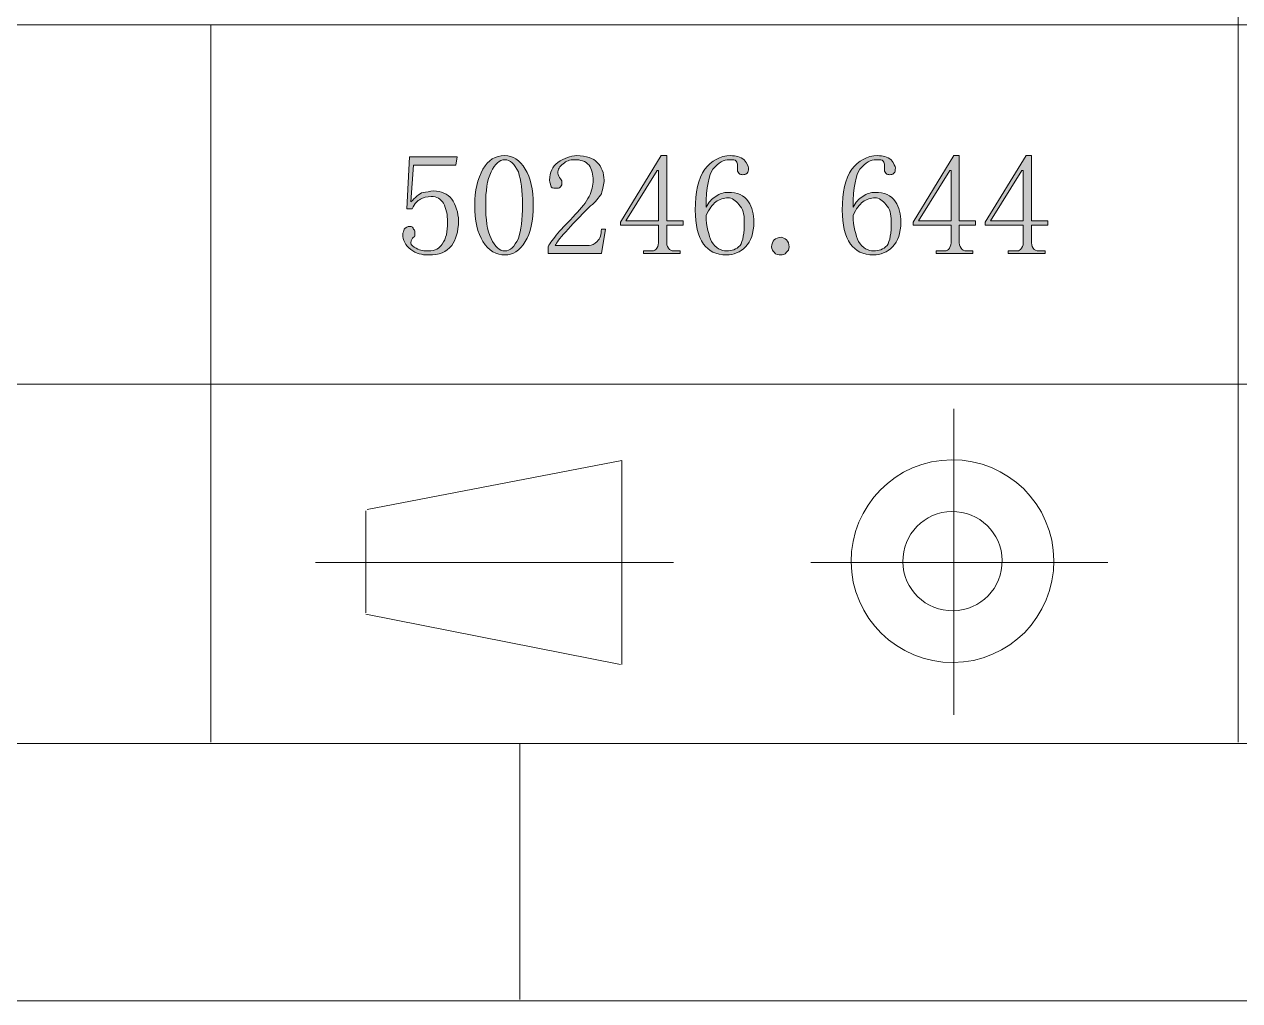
# Model space of a CAD drawing. Header units: millimetres. Extents: x 0 to 297, y 0 to 208.
# Drawn here: x 250.04 to 267.16, y 0.1 to 13.85 of the extents above; entities that cross this region are included whole.
import ezdxf

# ---------------------------------------------------------------- set-up
doc = ezdxf.new("R2010")
doc.units = ezdxf.units.MM

msp = doc.modelspace()

# ---------------------------------------------------------------- hatches: boundary and pattern name
h = msp.add_hatch(color=7)
edge = h.paths.add_edge_path(flags=0)
edge.add_spline(control_points=[(255.810808, 11.499796), (255.906411, 11.499796), (256.002367, 11.461343), (256.059869, 11.38479), (256.117372, 11.307885), (256.155472, 11.192879), (256.155472, 11.077874), (256.155472, 10.924768), (256.117372, 10.809763), (256.059869, 10.732857), (255.982964, 10.637254), (255.887361, 10.598801), (255.733903, 10.598801), (255.6383, 10.598801), (255.561394, 10.617851), (255.484842, 10.675354), (255.408289, 10.732857), (255.369836, 10.809763), (255.369836, 10.886315), (255.369836, 10.905365), (255.388886, 10.943818), (255.388886, 10.962868), (255.408289, 10.982271), (255.446389, 11.001321), (255.465792, 11.001321), (255.503892, 11.001321), (255.523294, 10.982271), (255.523294, 10.962868), (255.542344, 10.943818), (255.542344, 10.924768), (255.542344, 10.905365), (255.542344, 10.886315), (255.542344, 10.847863), (255.523294, 10.847863), (255.503892, 10.828813), (255.484842, 10.809763), (255.484842, 10.77131), (255.484842, 10.732857), (255.523294, 10.713807), (255.561394, 10.694757), (255.618897, 10.656304), (255.6764, 10.656304), (255.733903, 10.656304), (255.829858, 10.656304), (255.887361, 10.694757), (255.925461, 10.75226), (255.982964, 10.828813), (256.002367, 10.924768), (256.002367, 11.058824), (256.002367, 11.173829), (255.982964, 11.250382), (255.944864, 11.327288), (255.906411, 11.38479), (255.848908, 11.42289), (255.772356, 11.42289), (255.714853, 11.42289), (255.65735, 11.40384), (255.618897, 11.38479), (255.580797, 11.365388), (255.542344, 11.327288), (255.503892, 11.250382), (255.503892, 11.250382), (255.427339, 11.250382), (255.427339, 11.250382), (255.427339, 11.250382), (255.465792, 11.978868), (255.465792, 11.978868), (255.465792, 11.978868), (256.136422, 11.978868), (256.136422, 11.978868), (256.136422, 11.978868), (256.117372, 11.863863), (256.117372, 11.863863), (256.117372, 11.863863), (255.523294, 11.863863), (255.523294, 11.863863), (255.523294, 11.863863), (255.484842, 11.346338), (255.484842, 11.346338), (255.542344, 11.40384), (255.599847, 11.461343), (255.65735, 11.480393), (255.695803, 11.480393), (255.753306, 11.499796), (255.810808, 11.499796), (255.810808, 11.499796), (255.810808, 11.499796), (255.810808, 11.499796), (255.810808, 11.499796), (255.810808, 11.499796), (255.810808, 11.499796)], knot_values=[0, 0, 0, 0, 1, 1, 1, 2, 2, 2, 3, 3, 3, 4, 4, 4, 5, 5, 5, 6, 6, 6, 7, 7, 7, 8, 8, 8, 9, 9, 9, 10, 10, 10, 11, 11, 11, 12, 12, 12, 13, 13, 13, 14, 14, 14, 15, 15, 15, 16, 16, 16, 17, 17, 17, 18, 18, 18, 19, 19, 19, 20, 20, 20, 21, 21, 21, 22, 22, 22, 23, 23, 23, 24, 24, 24, 25, 25, 25, 26, 26, 26, 27, 27, 27, 28, 28, 28, 29, 29, 29, 30, 30, 30, 30], degree=3, periodic=1)
edge = h.paths.add_edge_path(flags=0)
edge.add_spline(control_points=[(256.807406, 11.940415), (256.7305, 11.940415), (256.672997, 11.882913), (256.615494, 11.767907), (256.557992, 11.652901), (256.538942, 11.499796), (256.538942, 11.307885), (256.538942, 11.097276), (256.557992, 10.943818), (256.615494, 10.828813), (256.672997, 10.713807), (256.7305, 10.656304), (256.807406, 10.656304), (256.883958, 10.656304), (256.941461, 10.713807), (256.998964, 10.828813), (257.037064, 10.943818), (257.056467, 11.097276), (257.056467, 11.307885), (257.056467, 11.499796), (257.037064, 11.652901), (256.998964, 11.767907), (256.941461, 11.882913), (256.883958, 11.940415), (256.807406, 11.940415), (256.807406, 11.940415), (256.807406, 11.940415), (256.807406, 11.940415), (256.807406, 11.940415), (256.807406, 11.940415), (256.807406, 11.940415)], knot_values=[0, 0, 0, 0, 1, 1, 1, 2, 2, 2, 3, 3, 3, 4, 4, 4, 5, 5, 5, 6, 6, 6, 7, 7, 7, 8, 8, 8, 9, 9, 9, 10, 10, 10, 10], degree=3, periodic=1)
edge = h.paths.add_edge_path(flags=0)
edge.add_spline(control_points=[(256.807406, 10.598801), (256.6924, 10.598801), (256.577394, 10.656304), (256.500489, 10.79036), (256.423936, 10.905365), (256.385483, 11.077874), (256.385483, 11.307885), (256.385483, 11.499796), (256.423936, 11.671951), (256.500489, 11.80636), (256.577394, 11.940415), (256.672997, 11.997918), (256.807406, 11.997918), (256.922411, 11.997918), (257.018014, 11.940415), (257.094567, 11.80636), (257.171472, 11.691354), (257.209572, 11.518846), (257.209572, 11.307885), (257.209572, 11.077874), (257.171472, 10.905365), (257.094567, 10.79036), (257.018014, 10.656304), (256.922411, 10.598801), (256.807406, 10.598801), (256.807406, 10.598801), (256.807406, 10.598801), (256.807406, 10.598801), (256.807406, 10.598801), (256.807406, 10.598801), (256.807406, 10.598801)], knot_values=[0, 0, 0, 0, 1, 1, 1, 2, 2, 2, 3, 3, 3, 4, 4, 4, 5, 5, 5, 6, 6, 6, 7, 7, 7, 8, 8, 8, 9, 9, 9, 10, 10, 10, 10], degree=3, periodic=1)
edge = h.paths.add_edge_path(flags=0)
edge.add_spline(control_points=[(258.053064, 11.652901), (258.053064, 11.729454), (258.034014, 11.80636), (257.995561, 11.863863), (257.938058, 11.921365), (257.880556, 11.940415), (257.7846, 11.940415), (257.727097, 11.940415), (257.669594, 11.921365), (257.631494, 11.882913), (257.573992, 11.84446), (257.554589, 11.80636), (257.554589, 11.748857), (257.554589, 11.729454), (257.573992, 11.691354), (257.593042, 11.671951), (257.612092, 11.652901), (257.612092, 11.633851), (257.612092, 11.614449), (257.612092, 11.595399), (257.612092, 11.576349), (257.593042, 11.556946), (257.573992, 11.537896), (257.554589, 11.537896), (257.535539, 11.537896), (257.516489, 11.537896), (257.478036, 11.537896), (257.458986, 11.556946), (257.458986, 11.576349), (257.439583, 11.614449), (257.439583, 11.652901), (257.439583, 11.767907), (257.478036, 11.84446), (257.554589, 11.901963), (257.650544, 11.959465), (257.727097, 11.997918), (257.823053, 11.997918), (257.957108, 11.997918), (258.053064, 11.959465), (258.110567, 11.901963), (258.168069, 11.84446), (258.206169, 11.748857), (258.206169, 11.652901), (258.206169, 11.595399), (258.187119, 11.537896), (258.168069, 11.461343), (258.129617, 11.40384), (258.091164, 11.346338), (258.014611, 11.288835), (257.861506, 11.135376), (257.7465, 11.020371), (257.669594, 10.924768), (257.573992, 10.828813), (257.535539, 10.77131), (257.516489, 10.732857), (257.516489, 10.732857), (257.995561, 10.732857), (257.995561, 10.732857), (258.034014, 10.732857), (258.072114, 10.75226), (258.110567, 10.79036), (258.148667, 10.828813), (258.168069, 10.886315), (258.168069, 10.962868), (258.168069, 10.962868), (258.225572, 10.962868), (258.225572, 10.962868), (258.225572, 10.962868), (258.168069, 10.617851), (258.168069, 10.617851), (258.168069, 10.617851), (257.420533, 10.617851), (257.420533, 10.617851), (257.420533, 10.617851), (257.420533, 10.713807), (257.420533, 10.713807), (257.439583, 10.77131), (257.497086, 10.828813), (257.554589, 10.905365), (257.612092, 10.982271), (257.708047, 11.058824), (257.804003, 11.173829), (257.880556, 11.250382), (257.957108, 11.346338), (257.995561, 11.42289), (258.034014, 11.499796), (258.053064, 11.576349), (258.053064, 11.652901), (258.053064, 11.652901), (258.053064, 11.652901), (258.053064, 11.652901), (258.053064, 11.652901), (258.053064, 11.652901), (258.053064, 11.652901)], knot_values=[0, 0, 0, 0, 1, 1, 1, 2, 2, 2, 3, 3, 3, 4, 4, 4, 5, 5, 5, 6, 6, 6, 7, 7, 7, 8, 8, 8, 9, 9, 9, 10, 10, 10, 11, 11, 11, 12, 12, 12, 13, 13, 13, 14, 14, 14, 15, 15, 15, 16, 16, 16, 17, 17, 17, 18, 18, 18, 19, 19, 19, 20, 20, 20, 21, 21, 21, 22, 22, 22, 23, 23, 23, 24, 24, 24, 25, 25, 25, 26, 26, 26, 27, 27, 27, 28, 28, 28, 29, 29, 29, 30, 30, 30, 31, 31, 31, 31], degree=3, periodic=1)
edge = h.paths.add_edge_path(flags=0)
edge.add_spline(control_points=[(259.087761, 10.77131), (259.087761, 10.732857), (259.107164, 10.694757), (259.126214, 10.675354), (259.145264, 10.656304), (259.183717, 10.656304), (259.222169, 10.656304), (259.222169, 10.656304), (259.279672, 10.656304), (259.279672, 10.656304), (259.279672, 10.656304), (259.279672, 10.617851), (259.279672, 10.617851), (259.279672, 10.617851), (258.762147, 10.617851), (258.762147, 10.617851), (258.762147, 10.617851), (258.762147, 10.656304), (258.762147, 10.656304), (258.762147, 10.656304), (258.858103, 10.656304), (258.858103, 10.656304), (258.896203, 10.656304), (258.915606, 10.656304), (258.934656, 10.675354), (258.953706, 10.694757), (258.972756, 10.732857), (258.972756, 10.77131), (258.972756, 10.77131), (258.972756, 11.020371), (258.972756, 11.020371), (258.972756, 11.020371), (258.436181, 11.020371), (258.436181, 11.020371), (258.436181, 11.020371), (258.436181, 11.058824), (258.436181, 11.058824), (258.436181, 11.058824), (259.011208, 11.997918), (259.011208, 11.997918), (259.011208, 11.997918), (259.087761, 11.997918), (259.087761, 11.997918), (259.087761, 11.997918), (259.087761, 11.077874), (259.087761, 11.077874), (259.087761, 11.077874), (259.317772, 11.077874), (259.317772, 11.077874), (259.317772, 11.077874), (259.317772, 11.020371), (259.317772, 11.020371), (259.317772, 11.020371), (259.087761, 11.020371), (259.087761, 11.020371), (259.087761, 11.020371), (259.087761, 10.77131), (259.087761, 10.77131), (259.087761, 10.77131), (259.087761, 10.77131), (259.087761, 10.77131)], knot_values=[0, 0, 0, 0, 1, 1, 1, 2, 2, 2, 3, 3, 3, 4, 4, 4, 5, 5, 5, 6, 6, 6, 7, 7, 7, 8, 8, 8, 9, 9, 9, 10, 10, 10, 11, 11, 11, 12, 12, 12, 13, 13, 13, 14, 14, 14, 15, 15, 15, 16, 16, 16, 17, 17, 17, 18, 18, 18, 19, 19, 19, 20, 20, 20, 20], degree=3, periodic=1)
edge = h.paths.add_edge_path(flags=0)
edge.add_spline(control_points=[(258.953706, 11.786957), (258.953706, 11.786957), (258.513086, 11.077874), (258.513086, 11.077874), (258.513086, 11.077874), (258.972756, 11.077874), (258.972756, 11.077874), (258.972756, 11.077874), (258.972756, 11.786957), (258.972756, 11.786957), (258.972756, 11.786957), (258.953706, 11.786957), (258.953706, 11.786957), (258.953706, 11.786957), (258.953706, 11.786957), (258.953706, 11.786957)], knot_values=[0, 0, 0, 0, 1, 1, 1, 2, 2, 2, 3, 3, 3, 4, 4, 4, 5, 5, 5, 5], degree=3, periodic=1)
edge = h.paths.add_edge_path(flags=0)
edge.add_spline(control_points=[(259.643739, 11.154779), (259.643739, 11.001321), (259.682192, 10.867265), (259.720292, 10.79036), (259.777794, 10.694757), (259.8547, 10.656304), (259.931253, 10.656304), (260.007806, 10.656304), (260.065308, 10.675354), (260.122811, 10.732857), (260.161264, 10.79036), (260.180314, 10.905365), (260.180314, 11.077874), (260.180314, 11.173829), (260.161264, 11.250382), (260.103761, 11.307885), (260.065308, 11.365388), (260.007806, 11.40384), (259.950303, 11.40384), (259.8928, 11.40384), (259.835297, 11.38479), (259.777794, 11.346338), (259.739694, 11.307885), (259.682192, 11.250382), (259.643739, 11.154779), (259.643739, 11.154779), (259.643739, 11.154779), (259.643739, 11.154779), (259.643739, 11.154779), (259.643739, 11.154779), (259.643739, 11.154779)], knot_values=[0, 0, 0, 0, 1, 1, 1, 2, 2, 2, 3, 3, 3, 4, 4, 4, 5, 5, 5, 6, 6, 6, 7, 7, 7, 8, 8, 8, 9, 9, 9, 10, 10, 10, 10], degree=3, periodic=1)
edge = h.paths.add_edge_path(flags=0)
edge.add_spline(control_points=[(259.950303, 11.480393), (260.084358, 11.480393), (260.180314, 11.44194), (260.237817, 11.346338), (260.295319, 11.269785), (260.314369, 11.173829), (260.314369, 11.058824), (260.314369, 10.905365), (260.276269, 10.79036), (260.199364, 10.713807), (260.122811, 10.637254), (260.027208, 10.598801), (259.931253, 10.598801), (259.777794, 10.598801), (259.682192, 10.656304), (259.605286, 10.75226), (259.528733, 10.867265), (259.490281, 11.020371), (259.490281, 11.231332), (259.490281, 11.480393), (259.528733, 11.671951), (259.624689, 11.80636), (259.720292, 11.921365), (259.835297, 11.997918), (259.988756, 11.997918), (260.065308, 11.997918), (260.122811, 11.978868), (260.180314, 11.940415), (260.218767, 11.882913), (260.237817, 11.84446), (260.237817, 11.82541), (260.237817, 11.786957), (260.237817, 11.767907), (260.218767, 11.748857), (260.199364, 11.729454), (260.180314, 11.729454), (260.161264, 11.729454), (260.141861, 11.729454), (260.122811, 11.729454), (260.103761, 11.748857), (260.084358, 11.767907), (260.084358, 11.786957), (260.084358, 11.80636), (260.084358, 11.82541), (260.084358, 11.82541), (260.084358, 11.84446), (260.084358, 11.84446), (260.084358, 11.863863), (260.084358, 11.863863), (260.084358, 11.882913), (260.084358, 11.901963), (260.065308, 11.921365), (260.046258, 11.940415), (260.027208, 11.940415), (259.969706, 11.940415), (259.8928, 11.940415), (259.816247, 11.901963), (259.739694, 11.80636), (259.682192, 11.729454), (259.643739, 11.556946), (259.643739, 11.269785), (259.682192, 11.346338), (259.720292, 11.38479), (259.777794, 11.42289), (259.835297, 11.461343), (259.8928, 11.480393), (259.950303, 11.480393), (259.950303, 11.480393), (259.950303, 11.480393), (259.950303, 11.480393), (259.950303, 11.480393), (259.950303, 11.480393), (259.950303, 11.480393)], knot_values=[0, 0, 0, 0, 1, 1, 1, 2, 2, 2, 3, 3, 3, 4, 4, 4, 5, 5, 5, 6, 6, 6, 7, 7, 7, 8, 8, 8, 9, 9, 9, 10, 10, 10, 11, 11, 11, 12, 12, 12, 13, 13, 13, 14, 14, 14, 15, 15, 15, 16, 16, 16, 17, 17, 17, 18, 18, 18, 19, 19, 19, 20, 20, 20, 21, 21, 21, 22, 22, 22, 23, 23, 23, 24, 24, 24, 24], degree=3, periodic=1)
edge = h.paths.add_edge_path(flags=0)
edge.add_spline(control_points=[(260.697839, 10.598801), (260.659386, 10.598801), (260.621286, 10.598801), (260.601883, 10.637254), (260.582833, 10.656304), (260.563783, 10.675354), (260.563783, 10.713807), (260.563783, 10.75226), (260.582833, 10.79036), (260.601883, 10.809763), (260.621286, 10.828813), (260.659386, 10.847863), (260.697839, 10.847863), (260.716889, 10.847863), (260.755342, 10.828813), (260.774392, 10.809763), (260.793794, 10.79036), (260.812844, 10.75226), (260.812844, 10.713807), (260.812844, 10.675354), (260.793794, 10.656304), (260.774392, 10.637254), (260.755342, 10.598801), (260.716889, 10.598801), (260.697839, 10.598801), (260.697839, 10.598801), (260.697839, 10.598801), (260.697839, 10.598801), (260.697839, 10.598801), (260.697839, 10.598801), (260.697839, 10.598801)], knot_values=[0, 0, 0, 0, 1, 1, 1, 2, 2, 2, 3, 3, 3, 4, 4, 4, 5, 5, 5, 6, 6, 6, 7, 7, 7, 8, 8, 8, 9, 9, 9, 10, 10, 10, 10], degree=3, periodic=1)
edge = h.paths.add_edge_path(flags=0)
edge.add_spline(control_points=[(261.713486, 11.154779), (261.713486, 11.001321), (261.751939, 10.867265), (261.790392, 10.79036), (261.847894, 10.694757), (261.924447, 10.656304), (262.001, 10.656304), (262.077906, 10.656304), (262.135056, 10.675354), (262.192911, 10.732857), (262.231011, 10.79036), (262.250061, 10.905365), (262.250061, 11.077874), (262.250061, 11.173829), (262.231011, 11.250382), (262.173508, 11.307885), (262.135056, 11.365388), (262.077906, 11.40384), (262.020403, 11.40384), (261.9629, 11.40384), (261.905397, 11.38479), (261.847894, 11.346338), (261.809442, 11.307885), (261.751939, 11.250382), (261.713486, 11.154779), (261.713486, 11.154779), (261.713486, 11.154779), (261.713486, 11.154779), (261.713486, 11.154779), (261.713486, 11.154779), (261.713486, 11.154779)], knot_values=[0, 0, 0, 0, 1, 1, 1, 2, 2, 2, 3, 3, 3, 4, 4, 4, 5, 5, 5, 6, 6, 6, 7, 7, 7, 8, 8, 8, 9, 9, 9, 10, 10, 10, 10], degree=3, periodic=1)
edge = h.paths.add_edge_path(flags=0)
edge.add_spline(control_points=[(262.020403, 11.480393), (262.154458, 11.480393), (262.250061, 11.44194), (262.307564, 11.346338), (262.365067, 11.269785), (262.384469, 11.173829), (262.384469, 11.058824), (262.384469, 10.905365), (262.346017, 10.79036), (262.269464, 10.713807), (262.192911, 10.637254), (262.096956, 10.598801), (262.001, 10.598801), (261.847894, 10.598801), (261.751939, 10.656304), (261.675386, 10.75226), (261.598481, 10.867265), (261.560381, 11.020371), (261.560381, 11.231332), (261.560381, 11.480393), (261.598481, 11.671951), (261.694436, 11.80636), (261.790392, 11.921365), (261.905397, 11.997918), (262.058503, 11.997918), (262.135056, 11.997918), (262.192911, 11.978868), (262.250061, 11.940415), (262.288514, 11.882913), (262.307564, 11.84446), (262.307564, 11.82541), (262.307564, 11.786957), (262.307564, 11.767907), (262.288514, 11.748857), (262.269464, 11.729454), (262.250061, 11.729454), (262.231011, 11.729454), (262.211961, 11.729454), (262.192911, 11.729454), (262.173508, 11.748857), (262.154458, 11.767907), (262.154458, 11.786957), (262.154458, 11.80636), (262.154458, 11.82541), (262.154458, 11.82541), (262.154458, 11.84446), (262.154458, 11.84446), (262.154458, 11.863863), (262.154458, 11.863863), (262.154458, 11.882913), (262.154458, 11.901963), (262.135056, 11.921365), (262.116006, 11.940415), (262.096956, 11.940415), (262.039453, 11.940415), (261.9629, 11.940415), (261.885994, 11.901963), (261.809442, 11.80636), (261.751939, 11.729454), (261.713486, 11.556946), (261.713486, 11.269785), (261.751939, 11.346338), (261.790392, 11.38479), (261.847894, 11.42289), (261.905397, 11.461343), (261.9629, 11.480393), (262.020403, 11.480393), (262.020403, 11.480393), (262.020403, 11.480393), (262.020403, 11.480393), (262.020403, 11.480393), (262.020403, 11.480393), (262.020403, 11.480393)], knot_values=[0, 0, 0, 0, 1, 1, 1, 2, 2, 2, 3, 3, 3, 4, 4, 4, 5, 5, 5, 6, 6, 6, 7, 7, 7, 8, 8, 8, 9, 9, 9, 10, 10, 10, 11, 11, 11, 12, 12, 12, 13, 13, 13, 14, 14, 14, 15, 15, 15, 16, 16, 16, 17, 17, 17, 18, 18, 18, 19, 19, 19, 20, 20, 20, 21, 21, 21, 22, 22, 22, 23, 23, 23, 24, 24, 24, 24], degree=3, periodic=1)
edge = h.paths.add_edge_path(flags=0)
edge.add_spline(control_points=[(263.208558, 10.77131), (263.208558, 10.732857), (263.227608, 10.694757), (263.246658, 10.675354), (263.266061, 10.656304), (263.304161, 10.656304), (263.342614, 10.656304), (263.342614, 10.656304), (263.400117, 10.656304), (263.400117, 10.656304), (263.400117, 10.656304), (263.400117, 10.617851), (263.400117, 10.617851), (263.400117, 10.617851), (262.882592, 10.617851), (262.882592, 10.617851), (262.882592, 10.617851), (262.882592, 10.656304), (262.882592, 10.656304), (262.882592, 10.656304), (262.978547, 10.656304), (262.978547, 10.656304), (263.017, 10.656304), (263.03605, 10.656304), (263.0551, 10.675354), (263.074503, 10.694757), (263.093553, 10.732857), (263.093553, 10.77131), (263.093553, 10.77131), (263.093553, 11.020371), (263.093553, 11.020371), (263.093553, 11.020371), (262.556978, 11.020371), (262.556978, 11.020371), (262.556978, 11.020371), (262.556978, 11.058824), (262.556978, 11.058824), (262.556978, 11.058824), (263.132006, 11.997918), (263.132006, 11.997918), (263.132006, 11.997918), (263.208558, 11.997918), (263.208558, 11.997918), (263.208558, 11.997918), (263.208558, 11.077874), (263.208558, 11.077874), (263.208558, 11.077874), (263.438569, 11.077874), (263.438569, 11.077874), (263.438569, 11.077874), (263.438569, 11.020371), (263.438569, 11.020371), (263.438569, 11.020371), (263.208558, 11.020371), (263.208558, 11.020371), (263.208558, 11.020371), (263.208558, 10.77131), (263.208558, 10.77131), (263.208558, 10.77131), (263.208558, 10.77131), (263.208558, 10.77131)], knot_values=[0, 0, 0, 0, 1, 1, 1, 2, 2, 2, 3, 3, 3, 4, 4, 4, 5, 5, 5, 6, 6, 6, 7, 7, 7, 8, 8, 8, 9, 9, 9, 10, 10, 10, 11, 11, 11, 12, 12, 12, 13, 13, 13, 14, 14, 14, 15, 15, 15, 16, 16, 16, 17, 17, 17, 18, 18, 18, 19, 19, 19, 20, 20, 20, 20], degree=3, periodic=1)
edge = h.paths.add_edge_path(flags=0)
edge.add_spline(control_points=[(263.074503, 11.786957), (263.074503, 11.786957), (262.633531, 11.077874), (262.633531, 11.077874), (262.633531, 11.077874), (263.093553, 11.077874), (263.093553, 11.077874), (263.093553, 11.077874), (263.093553, 11.786957), (263.093553, 11.786957), (263.093553, 11.786957), (263.074503, 11.786957), (263.074503, 11.786957), (263.074503, 11.786957), (263.074503, 11.786957), (263.074503, 11.786957)], knot_values=[0, 0, 0, 0, 1, 1, 1, 2, 2, 2, 3, 3, 3, 4, 4, 4, 5, 5, 5, 5], degree=3, periodic=1)
edge = h.paths.add_edge_path(flags=0)
edge.add_spline(control_points=[(264.224206, 10.77131), (264.224206, 10.732857), (264.243256, 10.694757), (264.262658, 10.675354), (264.281708, 10.656304), (264.320161, 10.656304), (264.358261, 10.656304), (264.358261, 10.656304), (264.415764, 10.656304), (264.415764, 10.656304), (264.415764, 10.656304), (264.415764, 10.617851), (264.415764, 10.617851), (264.415764, 10.617851), (263.898592, 10.617851), (263.898592, 10.617851), (263.898592, 10.617851), (263.898592, 10.656304), (263.898592, 10.656304), (263.898592, 10.656304), (263.994194, 10.656304), (263.994194, 10.656304), (264.032647, 10.656304), (264.051697, 10.656304), (264.0711, 10.675354), (264.09015, 10.694757), (264.1092, 10.732857), (264.1092, 10.77131), (264.1092, 10.77131), (264.1092, 11.020371), (264.1092, 11.020371), (264.1092, 11.020371), (263.572625, 11.020371), (263.572625, 11.020371), (263.572625, 11.020371), (263.572625, 11.058824), (263.572625, 11.058824), (263.572625, 11.058824), (264.147653, 11.997918), (264.147653, 11.997918), (264.147653, 11.997918), (264.224206, 11.997918), (264.224206, 11.997918), (264.224206, 11.997918), (264.224206, 11.077874), (264.224206, 11.077874), (264.224206, 11.077874), (264.454217, 11.077874), (264.454217, 11.077874), (264.454217, 11.077874), (264.454217, 11.020371), (264.454217, 11.020371), (264.454217, 11.020371), (264.224206, 11.020371), (264.224206, 11.020371), (264.224206, 11.020371), (264.224206, 10.77131), (264.224206, 10.77131), (264.224206, 10.77131), (264.224206, 10.77131), (264.224206, 10.77131)], knot_values=[0, 0, 0, 0, 1, 1, 1, 2, 2, 2, 3, 3, 3, 4, 4, 4, 5, 5, 5, 6, 6, 6, 7, 7, 7, 8, 8, 8, 9, 9, 9, 10, 10, 10, 11, 11, 11, 12, 12, 12, 13, 13, 13, 14, 14, 14, 15, 15, 15, 16, 16, 16, 17, 17, 17, 18, 18, 18, 19, 19, 19, 20, 20, 20, 20], degree=3, periodic=1)
edge = h.paths.add_edge_path(flags=0)
edge.add_spline(control_points=[(264.09015, 11.786957), (264.09015, 11.786957), (263.649178, 11.077874), (263.649178, 11.077874), (263.649178, 11.077874), (264.1092, 11.077874), (264.1092, 11.077874), (264.1092, 11.077874), (264.1092, 11.786957), (264.1092, 11.786957), (264.1092, 11.786957), (264.09015, 11.786957), (264.09015, 11.786957), (264.09015, 11.786957), (264.09015, 11.786957), (264.09015, 11.786957)], knot_values=[0, 0, 0, 0, 1, 1, 1, 2, 2, 2, 3, 3, 3, 4, 4, 4, 5, 5, 5, 5], degree=3, periodic=1)

# ---------------------------------------------------------------- linework, layer by layer
at = {"color": 7, "lineweight": 15}
for points in [[(267.137444, 18.897546), (267.137444, 3.737626)], [(238.197672, 13.837654), (293.163978, 13.837654)], [(252.667558, 13.837654), (252.667558, 3.737626)], [(238.197672, 8.778115), (293.163978, 8.778115)], [(263.132006, 8.433099), (263.132006, 4.121096)], [(258.455583, 7.704965), (254.871008, 7.014579)], [(258.455583, 7.704965), (258.455583, 4.830179)], [(254.852311, 6.995882), (254.852311, 5.558313)], [(259.183717, 6.267396), (254.143228, 6.267396)], [(265.297708, 6.267396), (261.119408, 6.267396)], [(254.852311, 5.539263), (258.436533, 4.829826)], [(3.784953, 3.718576), (293.163978, 3.718576)], [(238.197672, 3.718576), (293.163978, 3.718576)], [(257.018014, 3.718576), (257.018014, 0.115304)], [(0.162631, 0.096254), (296.7863, 0.096254)]]:
    msp.add_lwpolyline(points, dxfattribs=at)
at = {"color": 7, "lineweight": 0}
for points, knots in [([(256.807406, 10.598801), (256.6924, 10.598801), (256.577394, 10.656304), (256.500489, 10.79036), (256.423936, 10.905365), (256.385483, 11.077874), (256.385483, 11.307885), (256.385483, 11.499796), (256.423936, 11.671951), (256.500489, 11.80636), (256.577394, 11.940415), (256.672997, 11.997918), (256.807406, 11.997918), (256.922411, 11.997918), (257.018014, 11.940415), (257.094567, 11.80636), (257.171472, 11.691354), (257.209572, 11.518846), (257.209572, 11.307885), (257.209572, 11.077874), (257.171472, 10.905365), (257.094567, 10.79036), (257.018014, 10.656304), (256.922411, 10.598801), (256.807406, 10.598801), (256.807406, 10.598801), (256.807406, 10.598801), (256.807406, 10.598801), (256.807406, 10.598801), (256.807406, 10.598801), (256.807406, 10.598801)], [0, 0, 0, 0, 1, 1, 1, 2, 2, 2, 3, 3, 3, 4, 4, 4, 5, 5, 5, 6, 6, 6, 7, 7, 7, 8, 8, 8, 9, 9, 9, 10, 10, 10, 10]), ([(258.053064, 11.652901), (258.053064, 11.729454), (258.034014, 11.80636), (257.995561, 11.863863), (257.938058, 11.921365), (257.880556, 11.940415), (257.7846, 11.940415), (257.727097, 11.940415), (257.669594, 11.921365), (257.631494, 11.882913), (257.573992, 11.84446), (257.554589, 11.80636), (257.554589, 11.748857), (257.554589, 11.729454), (257.573992, 11.691354), (257.593042, 11.671951), (257.612092, 11.652901), (257.612092, 11.633851), (257.612092, 11.614449), (257.612092, 11.595399), (257.612092, 11.576349), (257.593042, 11.556946), (257.573992, 11.537896), (257.554589, 11.537896), (257.535539, 11.537896), (257.516489, 11.537896), (257.478036, 11.537896), (257.458986, 11.556946), (257.458986, 11.576349), (257.439583, 11.614449), (257.439583, 11.652901), (257.439583, 11.767907), (257.478036, 11.84446), (257.554589, 11.901963), (257.650544, 11.959465), (257.727097, 11.997918), (257.823053, 11.997918), (257.957108, 11.997918), (258.053064, 11.959465), (258.110567, 11.901963), (258.168069, 11.84446), (258.206169, 11.748857), (258.206169, 11.652901), (258.206169, 11.595399), (258.187119, 11.537896), (258.168069, 11.461343), (258.129617, 11.40384), (258.091164, 11.346338), (258.014611, 11.288835), (257.861506, 11.135376), (257.7465, 11.020371), (257.669594, 10.924768), (257.573992, 10.828813), (257.535539, 10.77131), (257.516489, 10.732857), (257.516489, 10.732857), (257.995561, 10.732857), (257.995561, 10.732857), (258.034014, 10.732857), (258.072114, 10.75226), (258.110567, 10.79036), (258.148667, 10.828813), (258.168069, 10.886315), (258.168069, 10.962868), (258.168069, 10.962868), (258.225572, 10.962868), (258.225572, 10.962868), (258.225572, 10.962868), (258.168069, 10.617851), (258.168069, 10.617851), (258.168069, 10.617851), (257.420533, 10.617851), (257.420533, 10.617851), (257.420533, 10.617851), (257.420533, 10.713807), (257.420533, 10.713807), (257.439583, 10.77131), (257.497086, 10.828813), (257.554589, 10.905365), (257.612092, 10.982271), (257.708047, 11.058824), (257.804003, 11.173829), (257.880556, 11.250382), (257.957108, 11.346338), (257.995561, 11.42289), (258.034014, 11.499796), (258.053064, 11.576349), (258.053064, 11.652901), (258.053064, 11.652901), (258.053064, 11.652901), (258.053064, 11.652901), (258.053064, 11.652901), (258.053064, 11.652901), (258.053064, 11.652901)], [0, 0, 0, 0, 1, 1, 1, 2, 2, 2, 3, 3, 3, 4, 4, 4, 5, 5, 5, 6, 6, 6, 7, 7, 7, 8, 8, 8, 9, 9, 9, 10, 10, 10, 11, 11, 11, 12, 12, 12, 13, 13, 13, 14, 14, 14, 15, 15, 15, 16, 16, 16, 17, 17, 17, 18, 18, 18, 19, 19, 19, 20, 20, 20, 21, 21, 21, 22, 22, 22, 23, 23, 23, 24, 24, 24, 25, 25, 25, 26, 26, 26, 27, 27, 27, 28, 28, 28, 29, 29, 29, 30, 30, 30, 31, 31, 31, 31]), ([(259.087761, 10.77131), (259.087761, 10.732857), (259.107164, 10.694757), (259.126214, 10.675354), (259.145264, 10.656304), (259.183717, 10.656304), (259.222169, 10.656304), (259.222169, 10.656304), (259.279672, 10.656304), (259.279672, 10.656304), (259.279672, 10.656304), (259.279672, 10.617851), (259.279672, 10.617851), (259.279672, 10.617851), (258.762147, 10.617851), (258.762147, 10.617851), (258.762147, 10.617851), (258.762147, 10.656304), (258.762147, 10.656304), (258.762147, 10.656304), (258.858103, 10.656304), (258.858103, 10.656304), (258.896203, 10.656304), (258.915606, 10.656304), (258.934656, 10.675354), (258.953706, 10.694757), (258.972756, 10.732857), (258.972756, 10.77131), (258.972756, 10.77131), (258.972756, 11.020371), (258.972756, 11.020371), (258.972756, 11.020371), (258.436181, 11.020371), (258.436181, 11.020371), (258.436181, 11.020371), (258.436181, 11.058824), (258.436181, 11.058824), (258.436181, 11.058824), (259.011208, 11.997918), (259.011208, 11.997918), (259.011208, 11.997918), (259.087761, 11.997918), (259.087761, 11.997918), (259.087761, 11.997918), (259.087761, 11.077874), (259.087761, 11.077874), (259.087761, 11.077874), (259.317772, 11.077874), (259.317772, 11.077874), (259.317772, 11.077874), (259.317772, 11.020371), (259.317772, 11.020371), (259.317772, 11.020371), (259.087761, 11.020371), (259.087761, 11.020371), (259.087761, 11.020371), (259.087761, 10.77131), (259.087761, 10.77131), (259.087761, 10.77131), (259.087761, 10.77131), (259.087761, 10.77131)], [0, 0, 0, 0, 1, 1, 1, 2, 2, 2, 3, 3, 3, 4, 4, 4, 5, 5, 5, 6, 6, 6, 7, 7, 7, 8, 8, 8, 9, 9, 9, 10, 10, 10, 11, 11, 11, 12, 12, 12, 13, 13, 13, 14, 14, 14, 15, 15, 15, 16, 16, 16, 17, 17, 17, 18, 18, 18, 19, 19, 19, 20, 20, 20, 20]), ([(259.950303, 11.480393), (260.084358, 11.480393), (260.180314, 11.44194), (260.237817, 11.346338), (260.295319, 11.269785), (260.314369, 11.173829), (260.314369, 11.058824), (260.314369, 10.905365), (260.276269, 10.79036), (260.199364, 10.713807), (260.122811, 10.637254), (260.027208, 10.598801), (259.931253, 10.598801), (259.777794, 10.598801), (259.682192, 10.656304), (259.605286, 10.75226), (259.528733, 10.867265), (259.490281, 11.020371), (259.490281, 11.231332), (259.490281, 11.480393), (259.528733, 11.671951), (259.624689, 11.80636), (259.720292, 11.921365), (259.835297, 11.997918), (259.988756, 11.997918), (260.065308, 11.997918), (260.122811, 11.978868), (260.180314, 11.940415), (260.218767, 11.882913), (260.237817, 11.84446), (260.237817, 11.82541), (260.237817, 11.786957), (260.237817, 11.767907), (260.218767, 11.748857), (260.199364, 11.729454), (260.180314, 11.729454), (260.161264, 11.729454), (260.141861, 11.729454), (260.122811, 11.729454), (260.103761, 11.748857), (260.084358, 11.767907), (260.084358, 11.786957), (260.084358, 11.80636), (260.084358, 11.82541), (260.084358, 11.82541), (260.084358, 11.84446), (260.084358, 11.84446), (260.084358, 11.863863), (260.084358, 11.863863), (260.084358, 11.882913), (260.084358, 11.901963), (260.065308, 11.921365), (260.046258, 11.940415), (260.027208, 11.940415), (259.969706, 11.940415), (259.8928, 11.940415), (259.816247, 11.901963), (259.739694, 11.80636), (259.682192, 11.729454), (259.643739, 11.556946), (259.643739, 11.269785), (259.682192, 11.346338), (259.720292, 11.38479), (259.777794, 11.42289), (259.835297, 11.461343), (259.8928, 11.480393), (259.950303, 11.480393), (259.950303, 11.480393), (259.950303, 11.480393), (259.950303, 11.480393), (259.950303, 11.480393), (259.950303, 11.480393), (259.950303, 11.480393)], [0, 0, 0, 0, 1, 1, 1, 2, 2, 2, 3, 3, 3, 4, 4, 4, 5, 5, 5, 6, 6, 6, 7, 7, 7, 8, 8, 8, 9, 9, 9, 10, 10, 10, 11, 11, 11, 12, 12, 12, 13, 13, 13, 14, 14, 14, 15, 15, 15, 16, 16, 16, 17, 17, 17, 18, 18, 18, 19, 19, 19, 20, 20, 20, 21, 21, 21, 22, 22, 22, 23, 23, 23, 24, 24, 24, 24]), ([(262.020403, 11.480393), (262.154458, 11.480393), (262.250061, 11.44194), (262.307564, 11.346338), (262.365067, 11.269785), (262.384469, 11.173829), (262.384469, 11.058824), (262.384469, 10.905365), (262.346017, 10.79036), (262.269464, 10.713807), (262.192911, 10.637254), (262.096956, 10.598801), (262.001, 10.598801), (261.847894, 10.598801), (261.751939, 10.656304), (261.675386, 10.75226), (261.598481, 10.867265), (261.560381, 11.020371), (261.560381, 11.231332), (261.560381, 11.480393), (261.598481, 11.671951), (261.694436, 11.80636), (261.790392, 11.921365), (261.905397, 11.997918), (262.058503, 11.997918), (262.135056, 11.997918), (262.192911, 11.978868), (262.250061, 11.940415), (262.288514, 11.882913), (262.307564, 11.84446), (262.307564, 11.82541), (262.307564, 11.786957), (262.307564, 11.767907), (262.288514, 11.748857), (262.269464, 11.729454), (262.250061, 11.729454), (262.231011, 11.729454), (262.211961, 11.729454), (262.192911, 11.729454), (262.173508, 11.748857), (262.154458, 11.767907), (262.154458, 11.786957), (262.154458, 11.80636), (262.154458, 11.82541), (262.154458, 11.82541), (262.154458, 11.84446), (262.154458, 11.84446), (262.154458, 11.863863), (262.154458, 11.863863), (262.154458, 11.882913), (262.154458, 11.901963), (262.135056, 11.921365), (262.116006, 11.940415), (262.096956, 11.940415), (262.039453, 11.940415), (261.9629, 11.940415), (261.885994, 11.901963), (261.809442, 11.80636), (261.751939, 11.729454), (261.713486, 11.556946), (261.713486, 11.269785), (261.751939, 11.346338), (261.790392, 11.38479), (261.847894, 11.42289), (261.905397, 11.461343), (261.9629, 11.480393), (262.020403, 11.480393), (262.020403, 11.480393), (262.020403, 11.480393), (262.020403, 11.480393), (262.020403, 11.480393), (262.020403, 11.480393), (262.020403, 11.480393)], [0, 0, 0, 0, 1, 1, 1, 2, 2, 2, 3, 3, 3, 4, 4, 4, 5, 5, 5, 6, 6, 6, 7, 7, 7, 8, 8, 8, 9, 9, 9, 10, 10, 10, 11, 11, 11, 12, 12, 12, 13, 13, 13, 14, 14, 14, 15, 15, 15, 16, 16, 16, 17, 17, 17, 18, 18, 18, 19, 19, 19, 20, 20, 20, 21, 21, 21, 22, 22, 22, 23, 23, 23, 24, 24, 24, 24]), ([(263.208558, 10.77131), (263.208558, 10.732857), (263.227608, 10.694757), (263.246658, 10.675354), (263.266061, 10.656304), (263.304161, 10.656304), (263.342614, 10.656304), (263.342614, 10.656304), (263.400117, 10.656304), (263.400117, 10.656304), (263.400117, 10.656304), (263.400117, 10.617851), (263.400117, 10.617851), (263.400117, 10.617851), (262.882592, 10.617851), (262.882592, 10.617851), (262.882592, 10.617851), (262.882592, 10.656304), (262.882592, 10.656304), (262.882592, 10.656304), (262.978547, 10.656304), (262.978547, 10.656304), (263.017, 10.656304), (263.03605, 10.656304), (263.0551, 10.675354), (263.074503, 10.694757), (263.093553, 10.732857), (263.093553, 10.77131), (263.093553, 10.77131), (263.093553, 11.020371), (263.093553, 11.020371), (263.093553, 11.020371), (262.556978, 11.020371), (262.556978, 11.020371), (262.556978, 11.020371), (262.556978, 11.058824), (262.556978, 11.058824), (262.556978, 11.058824), (263.132006, 11.997918), (263.132006, 11.997918), (263.132006, 11.997918), (263.208558, 11.997918), (263.208558, 11.997918), (263.208558, 11.997918), (263.208558, 11.077874), (263.208558, 11.077874), (263.208558, 11.077874), (263.438569, 11.077874), (263.438569, 11.077874), (263.438569, 11.077874), (263.438569, 11.020371), (263.438569, 11.020371), (263.438569, 11.020371), (263.208558, 11.020371), (263.208558, 11.020371), (263.208558, 11.020371), (263.208558, 10.77131), (263.208558, 10.77131), (263.208558, 10.77131), (263.208558, 10.77131), (263.208558, 10.77131)], [0, 0, 0, 0, 1, 1, 1, 2, 2, 2, 3, 3, 3, 4, 4, 4, 5, 5, 5, 6, 6, 6, 7, 7, 7, 8, 8, 8, 9, 9, 9, 10, 10, 10, 11, 11, 11, 12, 12, 12, 13, 13, 13, 14, 14, 14, 15, 15, 15, 16, 16, 16, 17, 17, 17, 18, 18, 18, 19, 19, 19, 20, 20, 20, 20]), ([(264.224206, 10.77131), (264.224206, 10.732857), (264.243256, 10.694757), (264.262658, 10.675354), (264.281708, 10.656304), (264.320161, 10.656304), (264.358261, 10.656304), (264.358261, 10.656304), (264.415764, 10.656304), (264.415764, 10.656304), (264.415764, 10.656304), (264.415764, 10.617851), (264.415764, 10.617851), (264.415764, 10.617851), (263.898592, 10.617851), (263.898592, 10.617851), (263.898592, 10.617851), (263.898592, 10.656304), (263.898592, 10.656304), (263.898592, 10.656304), (263.994194, 10.656304), (263.994194, 10.656304), (264.032647, 10.656304), (264.051697, 10.656304), (264.0711, 10.675354), (264.09015, 10.694757), (264.1092, 10.732857), (264.1092, 10.77131), (264.1092, 10.77131), (264.1092, 11.020371), (264.1092, 11.020371), (264.1092, 11.020371), (263.572625, 11.020371), (263.572625, 11.020371), (263.572625, 11.020371), (263.572625, 11.058824), (263.572625, 11.058824), (263.572625, 11.058824), (264.147653, 11.997918), (264.147653, 11.997918), (264.147653, 11.997918), (264.224206, 11.997918), (264.224206, 11.997918), (264.224206, 11.997918), (264.224206, 11.077874), (264.224206, 11.077874), (264.224206, 11.077874), (264.454217, 11.077874), (264.454217, 11.077874), (264.454217, 11.077874), (264.454217, 11.020371), (264.454217, 11.020371), (264.454217, 11.020371), (264.224206, 11.020371), (264.224206, 11.020371), (264.224206, 11.020371), (264.224206, 10.77131), (264.224206, 10.77131), (264.224206, 10.77131), (264.224206, 10.77131), (264.224206, 10.77131)], [0, 0, 0, 0, 1, 1, 1, 2, 2, 2, 3, 3, 3, 4, 4, 4, 5, 5, 5, 6, 6, 6, 7, 7, 7, 8, 8, 8, 9, 9, 9, 10, 10, 10, 11, 11, 11, 12, 12, 12, 13, 13, 13, 14, 14, 14, 15, 15, 15, 16, 16, 16, 17, 17, 17, 18, 18, 18, 19, 19, 19, 20, 20, 20, 20]), ([(255.810808, 11.499796), (255.906411, 11.499796), (256.002367, 11.461343), (256.059869, 11.38479), (256.117372, 11.307885), (256.155472, 11.192879), (256.155472, 11.077874), (256.155472, 10.924768), (256.117372, 10.809763), (256.059869, 10.732857), (255.982964, 10.637254), (255.887361, 10.598801), (255.733903, 10.598801), (255.6383, 10.598801), (255.561394, 10.617851), (255.484842, 10.675354), (255.408289, 10.732857), (255.369836, 10.809763), (255.369836, 10.886315), (255.369836, 10.905365), (255.388886, 10.943818), (255.388886, 10.962868), (255.408289, 10.982271), (255.446389, 11.001321), (255.465792, 11.001321), (255.503892, 11.001321), (255.523294, 10.982271), (255.523294, 10.962868), (255.542344, 10.943818), (255.542344, 10.924768), (255.542344, 10.905365), (255.542344, 10.886315), (255.542344, 10.847863), (255.523294, 10.847863), (255.503892, 10.828813), (255.484842, 10.809763), (255.484842, 10.77131), (255.484842, 10.732857), (255.523294, 10.713807), (255.561394, 10.694757), (255.618897, 10.656304), (255.6764, 10.656304), (255.733903, 10.656304), (255.829858, 10.656304), (255.887361, 10.694757), (255.925461, 10.75226), (255.982964, 10.828813), (256.002367, 10.924768), (256.002367, 11.058824), (256.002367, 11.173829), (255.982964, 11.250382), (255.944864, 11.327288), (255.906411, 11.38479), (255.848908, 11.42289), (255.772356, 11.42289), (255.714853, 11.42289), (255.65735, 11.40384), (255.618897, 11.38479), (255.580797, 11.365388), (255.542344, 11.327288), (255.503892, 11.250382), (255.503892, 11.250382), (255.427339, 11.250382), (255.427339, 11.250382), (255.427339, 11.250382), (255.465792, 11.978868), (255.465792, 11.978868), (255.465792, 11.978868), (256.136422, 11.978868), (256.136422, 11.978868), (256.136422, 11.978868), (256.117372, 11.863863), (256.117372, 11.863863), (256.117372, 11.863863), (255.523294, 11.863863), (255.523294, 11.863863), (255.523294, 11.863863), (255.484842, 11.346338), (255.484842, 11.346338), (255.542344, 11.40384), (255.599847, 11.461343), (255.65735, 11.480393), (255.695803, 11.480393), (255.753306, 11.499796), (255.810808, 11.499796), (255.810808, 11.499796), (255.810808, 11.499796), (255.810808, 11.499796), (255.810808, 11.499796), (255.810808, 11.499796), (255.810808, 11.499796)], [0, 0, 0, 0, 1, 1, 1, 2, 2, 2, 3, 3, 3, 4, 4, 4, 5, 5, 5, 6, 6, 6, 7, 7, 7, 8, 8, 8, 9, 9, 9, 10, 10, 10, 11, 11, 11, 12, 12, 12, 13, 13, 13, 14, 14, 14, 15, 15, 15, 16, 16, 16, 17, 17, 17, 18, 18, 18, 19, 19, 19, 20, 20, 20, 21, 21, 21, 22, 22, 22, 23, 23, 23, 24, 24, 24, 25, 25, 25, 26, 26, 26, 27, 27, 27, 28, 28, 28, 29, 29, 29, 30, 30, 30, 30]), ([(256.807406, 11.940415), (256.7305, 11.940415), (256.672997, 11.882913), (256.615494, 11.767907), (256.557992, 11.652901), (256.538942, 11.499796), (256.538942, 11.307885), (256.538942, 11.097276), (256.557992, 10.943818), (256.615494, 10.828813), (256.672997, 10.713807), (256.7305, 10.656304), (256.807406, 10.656304), (256.883958, 10.656304), (256.941461, 10.713807), (256.998964, 10.828813), (257.037064, 10.943818), (257.056467, 11.097276), (257.056467, 11.307885), (257.056467, 11.499796), (257.037064, 11.652901), (256.998964, 11.767907), (256.941461, 11.882913), (256.883958, 11.940415), (256.807406, 11.940415), (256.807406, 11.940415), (256.807406, 11.940415), (256.807406, 11.940415), (256.807406, 11.940415), (256.807406, 11.940415), (256.807406, 11.940415)], [0, 0, 0, 0, 1, 1, 1, 2, 2, 2, 3, 3, 3, 4, 4, 4, 5, 5, 5, 6, 6, 6, 7, 7, 7, 8, 8, 8, 9, 9, 9, 10, 10, 10, 10]), ([(258.953706, 11.786957), (258.953706, 11.786957), (258.513086, 11.077874), (258.513086, 11.077874), (258.513086, 11.077874), (258.972756, 11.077874), (258.972756, 11.077874), (258.972756, 11.077874), (258.972756, 11.786957), (258.972756, 11.786957), (258.972756, 11.786957), (258.953706, 11.786957), (258.953706, 11.786957), (258.953706, 11.786957), (258.953706, 11.786957), (258.953706, 11.786957)], [0, 0, 0, 0, 1, 1, 1, 2, 2, 2, 3, 3, 3, 4, 4, 4, 5, 5, 5, 5]), ([(263.074503, 11.786957), (263.074503, 11.786957), (262.633531, 11.077874), (262.633531, 11.077874), (262.633531, 11.077874), (263.093553, 11.077874), (263.093553, 11.077874), (263.093553, 11.077874), (263.093553, 11.786957), (263.093553, 11.786957), (263.093553, 11.786957), (263.074503, 11.786957), (263.074503, 11.786957), (263.074503, 11.786957), (263.074503, 11.786957), (263.074503, 11.786957)], [0, 0, 0, 0, 1, 1, 1, 2, 2, 2, 3, 3, 3, 4, 4, 4, 5, 5, 5, 5]), ([(264.09015, 11.786957), (264.09015, 11.786957), (263.649178, 11.077874), (263.649178, 11.077874), (263.649178, 11.077874), (264.1092, 11.077874), (264.1092, 11.077874), (264.1092, 11.077874), (264.1092, 11.786957), (264.1092, 11.786957), (264.1092, 11.786957), (264.09015, 11.786957), (264.09015, 11.786957), (264.09015, 11.786957), (264.09015, 11.786957), (264.09015, 11.786957)], [0, 0, 0, 0, 1, 1, 1, 2, 2, 2, 3, 3, 3, 4, 4, 4, 5, 5, 5, 5]), ([(259.643739, 11.154779), (259.643739, 11.001321), (259.682192, 10.867265), (259.720292, 10.79036), (259.777794, 10.694757), (259.8547, 10.656304), (259.931253, 10.656304), (260.007806, 10.656304), (260.065308, 10.675354), (260.122811, 10.732857), (260.161264, 10.79036), (260.180314, 10.905365), (260.180314, 11.077874), (260.180314, 11.173829), (260.161264, 11.250382), (260.103761, 11.307885), (260.065308, 11.365388), (260.007806, 11.40384), (259.950303, 11.40384), (259.8928, 11.40384), (259.835297, 11.38479), (259.777794, 11.346338), (259.739694, 11.307885), (259.682192, 11.250382), (259.643739, 11.154779), (259.643739, 11.154779), (259.643739, 11.154779), (259.643739, 11.154779), (259.643739, 11.154779), (259.643739, 11.154779), (259.643739, 11.154779)], [0, 0, 0, 0, 1, 1, 1, 2, 2, 2, 3, 3, 3, 4, 4, 4, 5, 5, 5, 6, 6, 6, 7, 7, 7, 8, 8, 8, 9, 9, 9, 10, 10, 10, 10]), ([(261.713486, 11.154779), (261.713486, 11.001321), (261.751939, 10.867265), (261.790392, 10.79036), (261.847894, 10.694757), (261.924447, 10.656304), (262.001, 10.656304), (262.077906, 10.656304), (262.135056, 10.675354), (262.192911, 10.732857), (262.231011, 10.79036), (262.250061, 10.905365), (262.250061, 11.077874), (262.250061, 11.173829), (262.231011, 11.250382), (262.173508, 11.307885), (262.135056, 11.365388), (262.077906, 11.40384), (262.020403, 11.40384), (261.9629, 11.40384), (261.905397, 11.38479), (261.847894, 11.346338), (261.809442, 11.307885), (261.751939, 11.250382), (261.713486, 11.154779), (261.713486, 11.154779), (261.713486, 11.154779), (261.713486, 11.154779), (261.713486, 11.154779), (261.713486, 11.154779), (261.713486, 11.154779)], [0, 0, 0, 0, 1, 1, 1, 2, 2, 2, 3, 3, 3, 4, 4, 4, 5, 5, 5, 6, 6, 6, 7, 7, 7, 8, 8, 8, 9, 9, 9, 10, 10, 10, 10]), ([(260.697839, 10.598801), (260.659386, 10.598801), (260.621286, 10.598801), (260.601883, 10.637254), (260.582833, 10.656304), (260.563783, 10.675354), (260.563783, 10.713807), (260.563783, 10.75226), (260.582833, 10.79036), (260.601883, 10.809763), (260.621286, 10.828813), (260.659386, 10.847863), (260.697839, 10.847863), (260.716889, 10.847863), (260.755342, 10.828813), (260.774392, 10.809763), (260.793794, 10.79036), (260.812844, 10.75226), (260.812844, 10.713807), (260.812844, 10.675354), (260.793794, 10.656304), (260.774392, 10.637254), (260.755342, 10.598801), (260.716889, 10.598801), (260.697839, 10.598801), (260.697839, 10.598801), (260.697839, 10.598801), (260.697839, 10.598801), (260.697839, 10.598801), (260.697839, 10.598801), (260.697839, 10.598801)], [0, 0, 0, 0, 1, 1, 1, 2, 2, 2, 3, 3, 3, 4, 4, 4, 5, 5, 5, 6, 6, 6, 7, 7, 7, 8, 8, 8, 9, 9, 9, 10, 10, 10, 10])]:
    msp.add_open_spline(points, degree=3, knots=knots, dxfattribs=at)
at = {"color": 7, "lineweight": 15}
for points in [[(261.684911, 6.276921), (261.690203, 5.488463), (262.333669, 4.853463), (263.122128, 4.858754), (263.910939, 4.864046), (264.545586, 5.507513), (264.540294, 6.296324), (264.535003, 7.084782), (263.891536, 7.719782), (263.103078, 7.71449), (262.314619, 7.709199), (261.679619, 7.065732), (261.684911, 6.276921)], [(262.413044, 6.276921), (262.418336, 5.890629), (262.735836, 5.581949), (263.122128, 5.58724), (263.508419, 5.592532), (263.817453, 5.910032), (263.812161, 6.296324), (263.806869, 6.682615), (263.489369, 6.991296), (263.103078, 6.986004), (262.716786, 6.980713), (262.407753, 6.663213), (262.413044, 6.276921)]]:
    msp.add_open_spline(points, degree=3, knots=[0, 0, 0, 0, 1, 1, 1, 2, 2, 2, 3, 3, 3, 4, 4, 4, 4], dxfattribs=at)

doc.saveas('drawing.dxf')
